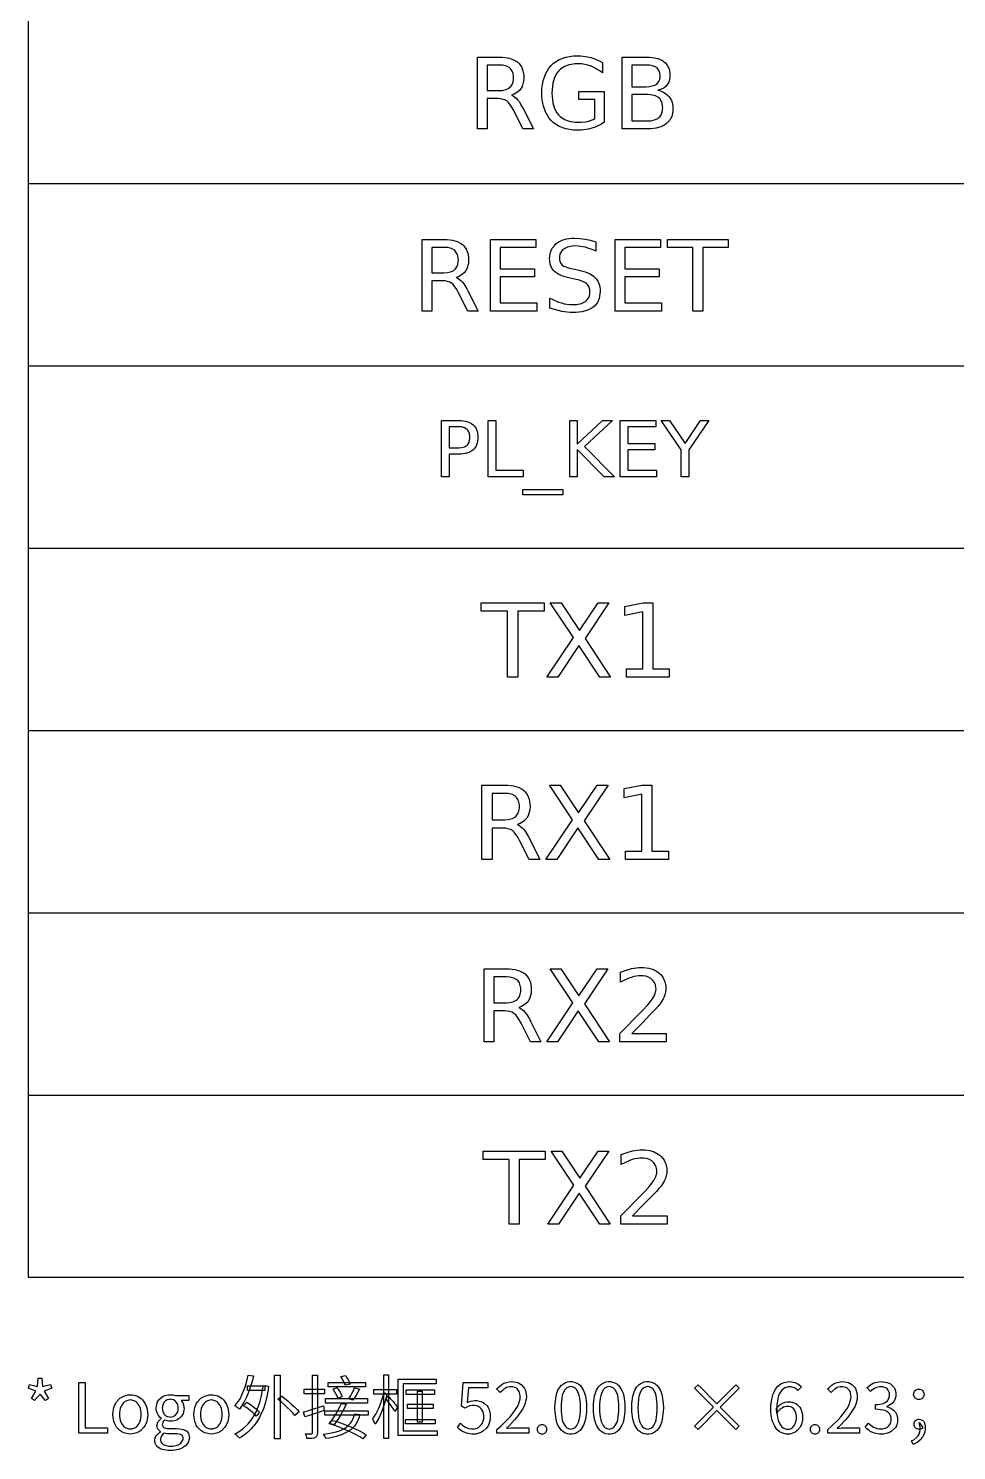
# Model space of a CAD drawing. Header units: millimetres. Extents: x 5 to 292, y 5 to 205.
# Drawn here: x 158 to 188.56, y 109.5 to 156.3 of the extents above; entities that cross this region are included whole.
import ezdxf

# ---------------------------------------------------------------- set-up
doc = ezdxf.new("R2010")
doc.units = ezdxf.units.MM
doc.layers.add('ANNOTATION', color=7, linetype='Continuous')
doc.layers.add('REFERENCE', color=8, linetype='Continuous')

msp = doc.modelspace()

# ---------------------------------------------------------------- linework, layer by layer
at = {"layer": 'ANNOTATION'}
for points in [[(176.643, 153.333), (176.643, 153.967), (176.121, 153.967), (176.121, 154.23), (176.959, 154.23), (176.959, 153.216), (176.864, 153.154), (176.66, 153.055), (176.551, 153.017), (176.438, 152.988), (176.2, 152.954), (176.075, 152.95), (175.941, 152.955), (175.694, 152.995), (175.477, 153.076), (175.291, 153.198), (175.209, 153.273), (175.136, 153.358), (175.019, 153.552), (174.941, 153.777), (174.901, 154.034), (174.897, 154.174), (174.901, 154.315), (174.941, 154.573), (175.019, 154.798), (175.136, 154.992), (175.209, 155.077), (175.291, 155.152), (175.477, 155.274), (175.694, 155.355), (175.941, 155.395), (176.075, 155.4), (176.189, 155.396), (176.409, 155.368), (176.514, 155.343), (176.616, 155.311), (176.808, 155.227), (176.898, 155.175), (176.898, 154.835), (176.808, 154.906), (176.619, 155.019), (176.521, 155.061), (176.42, 155.095), (176.211, 155.133), (176.102, 155.137), (175.997, 155.134), (175.807, 155.103), (175.644, 155.043), (175.509, 154.952), (175.451, 154.895), (175.4, 154.831), (175.318, 154.681), (175.264, 154.5), (175.237, 154.29), (175.234, 154.174), (175.237, 154.058), (175.264, 153.849), (175.318, 153.669), (175.4, 153.519), (175.451, 153.455), (175.509, 153.398), (175.644, 153.307), (175.807, 153.247), (175.997, 153.216), (176.102, 153.213), (176.184, 153.214), (176.335, 153.229), (176.404, 153.242), (176.469, 153.259), (176.588, 153.304), (176.643, 153.333)], [(173.902, 154.103), (173.953, 154.081), (174.053, 154.007), (174.102, 153.955), (174.151, 153.892), (174.248, 153.736), (174.297, 153.641), (174.622, 152.996), (174.278, 152.996), (173.977, 153.602), (173.918, 153.711), (173.805, 153.868), (173.749, 153.917), (173.689, 153.951), (173.54, 153.989), (173.45, 153.994), (173.102, 153.994), (173.102, 152.996), (172.782, 152.996), (172.782, 155.357), (173.503, 155.357), (173.601, 155.355), (173.778, 155.334), (173.929, 155.291), (174.055, 155.228), (174.108, 155.188), (174.154, 155.143), (174.229, 155.037), (174.279, 154.909), (174.304, 154.76), (174.307, 154.677), (174.301, 154.57), (174.249, 154.385), (174.203, 154.307), (174.176, 154.272), (174.112, 154.209), (173.995, 154.137), (173.902, 154.103)], [(173.102, 155.095), (173.102, 154.257), (173.503, 154.257), (173.612, 154.263), (173.748, 154.298), (173.821, 154.338), (173.852, 154.364), (173.88, 154.392), (173.924, 154.458), (173.953, 154.536), (173.968, 154.627), (173.97, 154.677), (173.968, 154.727), (173.953, 154.818), (173.924, 154.896), (173.88, 154.962), (173.852, 154.99), (173.821, 155.014), (173.748, 155.054), (173.612, 155.088), (173.503, 155.095), (173.102, 155.095)], [(177.543, 155.357), (178.359, 155.357), (178.448, 155.355), (178.609, 155.336), (178.75, 155.298), (178.87, 155.241), (178.922, 155.206), (178.968, 155.166), (179.042, 155.074), (179.092, 154.966), (179.117, 154.842), (179.12, 154.774), (179.113, 154.671), (179.08, 154.537), (179.042, 154.462), (179.018, 154.429), (178.992, 154.398), (178.929, 154.346), (178.813, 154.291), (178.721, 154.269), (178.778, 154.255), (178.883, 154.216), (178.975, 154.163), (179.053, 154.096), (179.087, 154.058), (179.118, 154.016), (179.167, 153.926), (179.199, 153.826), (179.216, 153.716), (179.218, 153.657), (179.214, 153.58), (179.188, 153.44), (179.134, 153.318), (179.053, 153.214), (179.003, 153.168), (178.946, 153.128), (178.816, 153.063), (178.663, 153.02), (178.487, 152.999), (178.39, 152.996), (177.543, 152.996), (177.543, 155.357)], [(177.862, 155.095), (177.862, 154.383), (178.335, 154.383), (178.445, 154.389), (178.619, 154.433), (178.683, 154.471), (178.71, 154.494), (178.753, 154.55), (178.782, 154.617), (178.796, 154.695), (178.798, 154.739), (178.791, 154.823), (178.753, 154.927), (178.71, 154.983), (178.683, 155.006), (178.653, 155.027), (178.581, 155.06), (178.445, 155.089), (178.335, 155.095), (177.862, 155.095)], [(177.862, 154.124), (177.862, 153.259), (178.375, 153.259), (178.495, 153.265), (178.644, 153.3), (178.723, 153.34), (178.756, 153.366), (178.785, 153.394), (178.832, 153.461), (178.863, 153.543), (178.879, 153.639), (178.881, 153.692), (178.879, 153.746), (178.863, 153.842), (178.832, 153.923), (178.785, 153.99), (178.756, 154.018), (178.723, 154.043), (178.644, 154.083), (178.495, 154.117), (178.375, 154.124), (177.862, 154.124)], [(172.085, 148.103), (172.136, 148.081), (172.236, 148.007), (172.285, 147.955), (172.334, 147.892), (172.431, 147.736), (172.48, 147.641), (172.805, 146.996), (172.461, 146.996), (172.16, 147.602), (172.101, 147.711), (171.988, 147.868), (171.932, 147.917), (171.872, 147.951), (171.723, 147.989), (171.633, 147.994), (171.285, 147.994), (171.285, 146.996), (170.965, 146.996), (170.965, 149.357), (171.686, 149.357), (171.784, 149.355), (171.961, 149.334), (172.112, 149.291), (172.238, 149.228), (172.291, 149.188), (172.337, 149.143), (172.412, 149.037), (172.462, 148.909), (172.487, 148.76), (172.49, 148.677), (172.484, 148.57), (172.432, 148.385), (172.386, 148.307), (172.359, 148.272), (172.295, 148.209), (172.178, 148.137), (172.085, 148.103)], [(173.216, 149.357), (174.709, 149.357), (174.709, 149.088), (173.535, 149.088), (173.535, 148.389), (174.66, 148.389), (174.66, 148.121), (173.535, 148.121), (173.535, 147.265), (174.737, 147.265), (174.737, 146.996), (173.216, 146.996), (173.216, 149.357)], [(176.678, 149.28), (176.678, 148.968), (176.588, 149.009), (176.417, 149.074), (176.335, 149.098), (176.255, 149.117), (176.099, 149.138), (176.023, 149.141), (175.9, 149.135), (175.744, 149.101), (175.658, 149.063), (175.621, 149.04), (175.587, 149.013), (175.534, 148.952), (175.499, 148.88), (175.481, 148.797), (175.479, 148.752), (175.485, 148.678), (175.532, 148.56), (175.573, 148.515), (175.631, 148.477), (175.809, 148.413), (175.93, 148.386), (176.123, 148.347), (176.209, 148.328), (176.364, 148.281), (176.496, 148.221), (176.604, 148.148), (176.65, 148.107), (176.69, 148.062), (176.754, 147.962), (176.796, 147.847), (176.817, 147.718), (176.82, 147.648), (176.816, 147.565), (176.788, 147.414), (176.73, 147.283), (176.644, 147.174), (176.59, 147.127), (176.529, 147.086), (176.387, 147.019), (176.219, 146.975), (176.023, 146.953), (175.916, 146.95), (175.83, 146.952), (175.652, 146.971), (175.559, 146.988), (175.367, 147.035), (175.168, 147.1), (175.168, 147.429), (175.264, 147.378), (175.455, 147.296), (175.549, 147.265), (175.642, 147.241), (175.825, 147.213), (175.916, 147.21), (176.044, 147.216), (176.209, 147.252), (176.299, 147.292), (176.338, 147.317), (176.373, 147.345), (176.428, 147.411), (176.466, 147.487), (176.484, 147.576), (176.486, 147.624), (176.48, 147.706), (176.445, 147.812), (176.405, 147.87), (176.38, 147.896), (176.318, 147.942), (176.143, 148.016), (176.029, 148.043), (175.835, 148.081), (175.748, 148.1), (175.594, 148.146), (175.465, 148.201), (175.36, 148.267), (175.317, 148.304), (175.28, 148.344), (175.22, 148.434), (175.18, 148.54), (175.16, 148.661), (175.158, 148.726), (175.161, 148.803), (175.189, 148.943), (175.244, 149.066), (175.327, 149.173), (175.379, 149.22), (175.436, 149.262), (175.568, 149.33), (175.719, 149.375), (175.892, 149.397), (175.986, 149.4), (176.154, 149.392), (176.325, 149.37), (176.499, 149.332), (176.678, 149.28)], [(177.318, 149.357), (178.811, 149.357), (178.811, 149.088), (177.638, 149.088), (177.638, 148.389), (178.762, 148.389), (178.762, 148.121), (177.638, 148.121), (177.638, 147.265), (178.84, 147.265), (178.84, 146.996), (177.318, 146.996), (177.318, 149.357)], [(179.037, 149.357), (181.035, 149.357), (181.035, 149.088), (180.197, 149.088), (180.197, 146.996), (179.876, 146.996), (179.876, 149.088), (179.037, 149.088), (179.037, 149.357)], [(171.285, 149.095), (171.285, 148.257), (171.686, 148.257), (171.795, 148.263), (171.931, 148.298), (172.004, 148.338), (172.035, 148.364), (172.063, 148.392), (172.107, 148.458), (172.136, 148.536), (172.151, 148.627), (172.153, 148.677), (172.151, 148.727), (172.136, 148.818), (172.107, 148.896), (172.063, 148.962), (172.035, 148.99), (172.004, 149.014), (171.931, 149.054), (171.795, 149.088), (171.686, 149.095), (171.285, 149.095)], [(171.604, 143.4), (172.169, 143.4), (172.245, 143.398), (172.382, 143.38), (172.499, 143.345), (172.598, 143.292), (172.64, 143.259), (172.677, 143.222), (172.737, 143.135), (172.777, 143.032), (172.797, 142.913), (172.799, 142.847), (172.797, 142.78), (172.777, 142.66), (172.737, 142.557), (172.677, 142.47), (172.64, 142.433), (172.598, 142.4), (172.499, 142.347), (172.382, 142.312), (172.245, 142.295), (172.169, 142.293), (171.854, 142.293), (171.854, 141.549), (171.604, 141.549), (171.604, 143.4)], [(173.135, 143.4), (173.386, 143.4), (173.386, 141.759), (174.287, 141.759), (174.287, 141.549), (173.135, 141.549), (173.135, 143.4)], [(175.82, 143.4), (176.07, 143.4), (176.07, 142.618), (176.901, 143.4), (177.223, 143.4), (176.304, 142.537), (177.289, 141.549), (176.959, 141.549), (176.07, 142.44), (176.07, 141.549), (175.82, 141.549), (175.82, 143.4)], [(177.485, 143.4), (178.655, 143.4), (178.655, 143.189), (177.735, 143.189), (177.735, 142.641), (178.617, 142.641), (178.617, 142.43), (177.735, 142.43), (177.735, 141.759), (178.677, 141.759), (178.677, 141.549), (177.485, 141.549), (177.485, 143.4)], [(178.835, 143.4), (179.104, 143.4), (179.617, 142.639), (180.127, 143.4), (180.396, 143.4), (179.741, 142.43), (179.741, 141.549), (179.49, 141.549), (179.49, 142.43), (178.835, 143.4)], [(171.854, 143.194), (171.854, 142.499), (172.169, 142.499), (172.252, 142.504), (172.357, 142.534), (172.414, 142.568), (172.44, 142.589), (172.462, 142.613), (172.498, 142.668), (172.522, 142.732), (172.534, 142.806), (172.535, 142.847), (172.534, 142.887), (172.522, 142.961), (172.498, 143.025), (172.462, 143.08), (172.44, 143.104), (172.414, 143.125), (172.357, 143.159), (172.252, 143.188), (172.169, 143.194), (171.854, 143.194)], [(175.595, 141.127), (175.595, 140.95), (174.276, 140.95), (174.276, 141.127), (175.595, 141.127)], [(172.904, 137.4), (174.976, 137.4), (174.976, 137.121), (174.107, 137.121), (174.107, 134.95), (173.774, 134.95), (173.774, 137.121), (172.904, 137.121), (172.904, 137.4)], [(175.178, 137.4), (175.534, 137.4), (176.143, 136.489), (176.755, 137.4), (177.111, 137.4), (176.323, 136.223), (177.163, 134.95), (176.807, 134.95), (176.118, 135.992), (175.424, 134.95), (175.067, 134.95), (175.941, 136.258), (175.178, 137.4)], [(177.685, 135.229), (178.227, 135.229), (178.227, 137.098), (177.638, 136.98), (177.638, 137.282), (178.224, 137.4), (178.555, 137.4), (178.555, 135.229), (179.096, 135.229), (179.096, 134.95), (177.685, 134.95), (177.685, 135.229)], [(174.094, 130.099), (174.147, 130.076), (174.251, 129.998), (174.302, 129.944), (174.352, 129.88), (174.454, 129.717), (174.505, 129.619), (174.841, 128.95), (174.485, 128.95), (174.172, 129.579), (174.111, 129.691), (173.993, 129.855), (173.936, 129.905), (173.874, 129.94), (173.718, 129.98), (173.625, 129.985), (173.264, 129.985), (173.264, 128.95), (172.932, 128.95), (172.932, 131.4), (173.681, 131.4), (173.782, 131.397), (173.966, 131.375), (174.122, 131.331), (174.253, 131.265), (174.308, 131.224), (174.356, 131.177), (174.434, 131.067), (174.485, 130.935), (174.511, 130.78), (174.514, 130.694), (174.508, 130.583), (174.454, 130.391), (174.407, 130.31), (174.378, 130.273), (174.312, 130.209), (174.191, 130.134), (174.094, 130.099)], [(173.264, 131.127), (173.264, 130.258), (173.681, 130.258), (173.793, 130.265), (173.934, 130.301), (174.01, 130.343), (174.042, 130.369), (174.071, 130.398), (174.117, 130.466), (174.148, 130.548), (174.163, 130.642), (174.165, 130.694), (174.163, 130.746), (174.148, 130.841), (174.117, 130.922), (174.071, 130.989), (174.042, 131.018), (174.01, 131.044), (173.934, 131.085), (173.793, 131.121), (173.681, 131.127), (173.264, 131.127)], [(175.149, 131.4), (175.505, 131.4), (176.114, 130.489), (176.726, 131.4), (177.082, 131.4), (176.294, 130.223), (177.135, 128.95), (176.779, 128.95), (176.09, 129.992), (175.396, 128.95), (175.038, 128.95), (175.912, 130.258), (175.149, 131.4)], [(177.657, 129.229), (178.198, 129.229), (178.198, 131.098), (177.609, 130.98), (177.609, 131.282), (178.195, 131.4), (178.526, 131.4), (178.526, 129.229), (179.068, 129.229), (179.068, 128.95), (177.657, 128.95), (177.657, 129.229)], [(174.141, 124.079), (174.193, 124.056), (174.295, 123.98), (174.345, 123.927), (174.394, 123.863), (174.494, 123.704), (174.544, 123.608), (174.874, 122.95), (174.524, 122.95), (174.217, 123.567), (174.158, 123.678), (174.042, 123.839), (173.985, 123.888), (173.924, 123.923), (173.772, 123.962), (173.68, 123.967), (173.325, 123.967), (173.325, 122.95), (173, 122.95), (173, 125.357), (173.735, 125.357), (173.834, 125.354), (174.015, 125.332), (174.169, 125.289), (174.296, 125.224), (174.35, 125.184), (174.398, 125.138), (174.474, 125.03), (174.525, 124.9), (174.55, 124.748), (174.554, 124.663), (174.547, 124.555), (174.494, 124.366), (174.448, 124.286), (174.42, 124.25), (174.355, 124.187), (174.236, 124.113), (174.141, 124.079)], [(173.325, 125.089), (173.325, 124.235), (173.735, 124.235), (173.845, 124.242), (173.984, 124.277), (174.058, 124.318), (174.09, 124.344), (174.118, 124.372), (174.163, 124.44), (174.193, 124.52), (174.208, 124.612), (174.21, 124.663), (174.208, 124.715), (174.193, 124.807), (174.163, 124.887), (174.118, 124.953), (174.09, 124.982), (174.058, 125.007), (173.984, 125.047), (173.845, 125.082), (173.735, 125.089), (173.325, 125.089)], [(175.177, 125.357), (175.527, 125.357), (176.125, 124.462), (176.726, 125.357), (177.076, 125.357), (176.302, 124.201), (177.127, 122.95), (176.778, 122.95), (176.101, 123.973), (175.419, 122.95), (175.068, 122.95), (175.927, 124.235), (175.177, 125.357)], [(177.864, 123.224), (179, 123.224), (179, 122.95), (177.473, 122.95), (177.473, 123.224), (177.691, 123.449), (177.978, 123.739), (178.238, 124.005), (178.38, 124.156), (178.452, 124.24), (178.561, 124.389), (178.598, 124.453), (178.625, 124.514), (178.657, 124.633), (178.661, 124.692), (178.658, 124.739), (178.642, 124.826), (178.608, 124.904), (178.557, 124.974), (178.526, 125.005), (178.491, 125.033), (178.413, 125.079), (178.326, 125.109), (178.228, 125.124), (178.175, 125.126), (178.097, 125.123), (177.936, 125.096), (177.852, 125.073), (177.765, 125.043), (177.584, 124.962), (177.489, 124.912), (177.489, 125.241), (177.679, 125.31), (177.856, 125.36), (177.94, 125.377), (178.096, 125.397), (178.169, 125.4), (178.26, 125.397), (178.428, 125.374), (178.577, 125.327), (178.707, 125.257), (178.765, 125.213), (178.817, 125.164), (178.901, 125.055), (178.956, 124.93), (178.984, 124.79), (178.988, 124.713), (178.984, 124.64), (178.956, 124.499), (178.932, 124.432), (178.898, 124.363), (178.797, 124.206), (178.73, 124.119), (178.645, 124.028), (178.473, 123.849), (178.213, 123.581), (177.864, 123.224)], [(172.971, 119.357), (175.007, 119.357), (175.007, 119.082), (174.153, 119.082), (174.153, 116.95), (173.826, 116.95), (173.826, 119.082), (172.971, 119.082), (172.971, 119.357)], [(175.205, 119.357), (175.555, 119.357), (176.153, 118.462), (176.754, 119.357), (177.104, 119.357), (176.33, 118.201), (177.156, 116.95), (176.806, 116.95), (176.129, 117.973), (175.447, 116.95), (175.096, 116.95), (175.955, 118.235), (175.205, 119.357)], [(177.892, 117.224), (179.029, 117.224), (179.029, 116.95), (177.501, 116.95), (177.501, 117.224), (177.72, 117.449), (178.006, 117.739), (178.267, 118.005), (178.408, 118.156), (178.48, 118.24), (178.589, 118.389), (178.626, 118.453), (178.654, 118.514), (178.685, 118.633), (178.689, 118.692), (178.687, 118.739), (178.67, 118.826), (178.636, 118.904), (178.586, 118.974), (178.554, 119.005), (178.519, 119.033), (178.442, 119.079), (178.354, 119.109), (178.256, 119.124), (178.203, 119.126), (178.126, 119.123), (177.964, 119.096), (177.88, 119.073), (177.794, 119.043), (177.612, 118.962), (177.517, 118.912), (177.517, 119.241), (177.707, 119.31), (177.884, 119.36), (177.968, 119.377), (178.124, 119.397), (178.197, 119.4), (178.288, 119.397), (178.456, 119.374), (178.605, 119.327), (178.736, 119.257), (178.793, 119.213), (178.846, 119.164), (178.929, 119.055), (178.984, 118.93), (179.012, 118.79), (179.016, 118.713), (179.012, 118.64), (178.984, 118.499), (178.96, 118.432), (178.927, 118.363), (178.826, 118.206), (178.758, 118.119), (178.674, 118.028), (178.502, 117.849), (178.241, 117.581), (177.892, 117.224)], [(158.203, 111.143), (158.103, 111.214), (158.246, 111.453), (158, 111.558), (158.039, 111.674), (158.298, 111.608), (158.321, 111.884), (158.444, 111.884), (158.467, 111.61), (158.727, 111.674), (158.766, 111.558), (158.517, 111.453), (158.663, 111.214), (158.563, 111.143), (158.385, 111.359), (158.203, 111.143)], [(165.238, 111.986), (165.408, 111.954), (165.383, 111.847), (165.325, 111.638), (165.292, 111.537), (165.257, 111.439), (165.18, 111.253), (165.138, 111.166), (165.093, 111.083), (164.997, 110.931), (164.946, 110.863), (164.927, 110.88), (164.904, 110.899), (164.877, 110.92), (164.849, 110.94), (164.823, 110.958), (164.8, 110.972), (164.851, 111.034), (164.946, 111.173), (164.989, 111.25), (165.03, 111.332), (165.104, 111.505), (165.136, 111.598), (165.166, 111.692), (165.217, 111.887), (165.238, 111.986)], [(166.104, 111.984), (166.282, 111.984), (166.282, 109.89), (166.104, 109.89), (166.104, 111.984)], [(167.355, 111.982), (167.514, 111.982), (167.514, 110.093), (167.51, 110.032), (167.497, 109.985), (167.487, 109.967), (167.457, 109.938), (167.437, 109.926), (167.392, 109.909), (167.333, 109.899), (167.259, 109.894), (167.168, 109.894), (167.163, 109.93), (167.151, 109.973), (167.136, 110.016), (167.12, 110.054), (167.185, 110.052), (167.243, 110.052), (167.316, 110.052), (167.333, 110.054), (167.352, 110.073), (167.355, 110.09), (167.355, 111.982)], [(168.285, 111.941), (168.442, 111.966), (168.487, 111.898), (168.529, 111.823), (168.567, 111.75), (168.595, 111.686), (168.428, 111.651), (168.402, 111.716), (168.366, 111.792), (168.325, 111.871), (168.285, 111.941)], [(169.702, 111.989), (169.859, 111.989), (169.859, 109.894), (169.702, 109.894), (169.702, 111.989)], [(159.657, 110.07), (159.657, 111.74), (159.866, 111.74), (159.866, 110.25), (160.598, 110.25), (160.598, 110.07), (159.657, 110.07)], [(165.723, 111.635), (165.755, 111.635), (165.789, 111.642), (165.908, 111.606), (165.892, 111.495), (165.853, 111.284), (165.804, 111.088), (165.746, 110.908), (165.713, 110.823), (165.678, 110.742), (165.603, 110.589), (165.52, 110.45), (165.429, 110.324), (165.381, 110.266), (165.331, 110.211), (165.227, 110.109), (165.117, 110.019), (165.002, 109.941), (164.941, 109.906), (164.925, 109.928), (164.901, 109.955), (164.875, 109.982), (164.848, 110.008), (164.822, 110.031), (164.798, 110.047), (164.858, 110.079), (164.973, 110.151), (165.081, 110.233), (165.183, 110.326), (165.231, 110.376), (165.277, 110.429), (165.364, 110.544), (165.443, 110.671), (165.514, 110.81), (165.546, 110.883), (165.577, 110.96), (165.631, 111.124), (165.675, 111.302), (165.71, 111.494), (165.723, 111.594), (165.723, 111.635)], [(165.217, 111.635), (165.778, 111.635), (165.778, 111.473), (165.217, 111.473), (165.217, 111.635)], [(167.083, 111.524), (167.742, 111.524), (167.742, 111.364), (167.083, 111.364), (167.083, 111.524)], [(167.863, 111.745), (169.1, 111.745), (169.1, 111.594), (167.863, 111.594), (167.863, 111.745)], [(168.029, 111.517), (168.159, 111.572), (168.21, 111.5), (168.259, 111.422), (168.301, 111.347), (168.33, 111.282), (168.193, 111.218), (168.165, 111.285), (168.125, 111.364), (168.078, 111.444), (168.029, 111.517)], [(168.743, 111.569), (168.904, 111.521), (168.849, 111.426), (168.792, 111.327), (168.735, 111.235), (168.681, 111.159), (168.542, 111.202), (168.579, 111.256), (168.615, 111.317), (168.651, 111.383), (168.686, 111.45), (168.717, 111.513), (168.743, 111.569)], [(169.702, 111.407), (169.802, 111.369), (169.773, 111.234), (169.736, 111.095), (169.692, 110.955), (169.643, 110.818), (169.589, 110.687), (169.533, 110.565), (169.475, 110.457), (169.415, 110.366), (169.406, 110.392), (169.393, 110.42), (169.378, 110.45), (169.362, 110.48), (169.347, 110.507), (169.331, 110.53), (169.387, 110.608), (169.442, 110.702), (169.496, 110.808), (169.547, 110.922), (169.595, 111.042), (169.637, 111.165), (169.673, 111.287), (169.702, 111.407)], [(169.367, 111.512), (170.112, 111.512), (170.112, 111.351), (169.367, 111.351), (169.367, 111.512)], [(171.425, 111.849), (171.425, 111.692), (170.335, 111.692), (170.335, 110.154), (171.461, 110.154), (171.461, 109.999), (170.171, 109.999), (170.171, 111.849), (171.425, 111.849)], [(170.436, 111.494), (171.372, 111.494), (171.372, 111.346), (170.436, 111.346), (170.436, 111.494)], [(170.805, 111.451), (170.965, 111.451), (170.965, 110.432), (170.805, 110.432), (170.805, 111.451)], [(172.656, 110.04), (172.592, 110.042), (172.478, 110.058), (172.426, 110.072), (172.378, 110.089), (172.292, 110.13), (172.253, 110.154), (172.183, 110.206), (172.12, 110.261), (172.225, 110.398), (172.275, 110.351), (172.331, 110.308), (172.393, 110.269), (172.464, 110.239), (172.503, 110.228), (172.588, 110.215), (172.635, 110.213), (172.683, 110.216), (172.772, 110.24), (172.814, 110.261), (172.852, 110.288), (172.917, 110.356), (172.943, 110.398), (172.964, 110.444), (172.988, 110.549), (172.991, 110.607), (172.989, 110.651), (172.977, 110.73), (172.954, 110.8), (172.918, 110.86), (172.896, 110.887), (172.871, 110.91), (172.816, 110.948), (172.753, 110.974), (172.682, 110.986), (172.644, 110.988), (172.604, 110.986), (172.532, 110.974), (172.5, 110.963), (172.436, 110.932), (172.366, 110.89), (172.254, 110.961), (172.309, 111.74), (173.12, 111.74), (173.12, 111.562), (172.491, 111.562), (172.448, 111.079), (172.504, 111.107), (172.563, 111.128), (172.627, 111.141), (172.699, 111.145), (172.767, 111.142), (172.893, 111.114), (172.952, 111.09), (173.006, 111.058), (173.097, 110.97), (173.134, 110.915), (173.164, 110.852), (173.198, 110.7), (173.202, 110.612), (173.198, 110.524), (173.172, 110.405), (173.142, 110.335), (173.124, 110.302), (173.082, 110.242), (172.979, 110.145), (172.92, 110.107), (172.856, 110.078), (172.724, 110.044), (172.656, 110.04)], [(173.424, 110.07), (173.424, 110.193), (173.549, 110.305), (173.765, 110.515), (173.855, 110.612), (173.935, 110.705), (174.06, 110.881), (174.107, 110.964), (174.143, 111.044), (174.184, 111.198), (174.189, 111.271), (174.187, 111.317), (174.171, 111.403), (174.156, 111.442), (174.137, 111.477), (174.087, 111.536), (174.055, 111.559), (174.018, 111.577), (173.932, 111.599), (173.881, 111.601), (173.831, 111.598), (173.736, 111.57), (173.691, 111.546), (173.648, 111.517), (173.57, 111.448), (173.535, 111.407), (173.414, 111.526), (173.466, 111.579), (173.574, 111.668), (173.631, 111.703), (173.692, 111.732), (173.829, 111.765), (173.906, 111.77), (173.979, 111.766), (174.109, 111.736), (174.165, 111.709), (174.216, 111.676), (174.301, 111.59), (174.334, 111.538), (174.36, 111.481), (174.39, 111.351), (174.394, 111.28), (174.389, 111.196), (174.347, 111.028), (174.311, 110.942), (174.265, 110.857), (174.15, 110.683), (174.081, 110.595), (174.004, 110.506), (173.833, 110.326), (173.738, 110.234), (173.805, 110.239), (173.876, 110.244), (173.946, 110.248), (174.011, 110.25), (174.474, 110.25), (174.474, 110.07), (173.424, 110.07)], [(175.855, 110.04), (175.816, 110.042), (175.743, 110.054), (175.674, 110.077), (175.61, 110.113), (175.58, 110.136), (175.552, 110.161), (175.5, 110.221), (175.434, 110.334), (175.399, 110.425), (175.371, 110.528), (175.339, 110.771), (175.335, 110.911), (175.339, 111.05), (175.371, 111.291), (175.399, 111.393), (175.434, 111.482), (175.5, 111.593), (175.552, 111.651), (175.58, 111.676), (175.61, 111.698), (175.674, 111.733), (175.743, 111.757), (175.816, 111.768), (175.855, 111.77), (175.894, 111.768), (175.968, 111.756), (176.037, 111.733), (176.101, 111.697), (176.131, 111.675), (176.159, 111.65), (176.21, 111.591), (176.276, 111.48), (176.311, 111.391), (176.339, 111.291), (176.37, 111.05), (176.374, 110.911), (176.37, 110.771), (176.339, 110.528), (176.311, 110.425), (176.276, 110.334), (176.21, 110.221), (176.159, 110.161), (176.131, 110.136), (176.101, 110.113), (176.037, 110.077), (175.968, 110.054), (175.894, 110.042), (175.855, 110.04)], [(175.855, 110.209), (175.901, 110.213), (175.985, 110.25), (176.022, 110.282), (176.056, 110.323), (176.112, 110.438), (176.134, 110.511), (176.152, 110.594), (176.171, 110.794), (176.174, 110.911), (176.171, 111.027), (176.152, 111.226), (176.134, 111.308), (176.112, 111.38), (176.056, 111.493), (176.022, 111.534), (175.985, 111.565), (175.901, 111.601), (175.855, 111.606), (175.81, 111.601), (175.726, 111.565), (175.689, 111.534), (175.654, 111.493), (175.598, 111.38), (175.576, 111.308), (175.558, 111.226), (175.538, 111.027), (175.536, 110.911), (175.538, 110.794), (175.558, 110.594), (175.576, 110.511), (175.598, 110.438), (175.654, 110.323), (175.689, 110.282), (175.726, 110.25), (175.81, 110.213), (175.855, 110.209)], [(177.12, 110.04), (177.081, 110.042), (177.007, 110.054), (176.939, 110.077), (176.875, 110.113), (176.845, 110.136), (176.817, 110.161), (176.765, 110.221), (176.699, 110.334), (176.664, 110.425), (176.636, 110.528), (176.604, 110.771), (176.6, 110.911), (176.604, 111.05), (176.636, 111.291), (176.664, 111.393), (176.699, 111.482), (176.765, 111.593), (176.817, 111.651), (176.845, 111.676), (176.875, 111.698), (176.939, 111.733), (177.007, 111.757), (177.081, 111.768), (177.12, 111.77), (177.159, 111.768), (177.233, 111.756), (177.302, 111.733), (177.366, 111.697), (177.395, 111.675), (177.424, 111.65), (177.475, 111.591), (177.54, 111.48), (177.575, 111.391), (177.603, 111.291), (177.635, 111.05), (177.639, 110.911), (177.635, 110.771), (177.603, 110.528), (177.575, 110.425), (177.54, 110.334), (177.475, 110.221), (177.424, 110.161), (177.395, 110.136), (177.366, 110.113), (177.302, 110.077), (177.233, 110.054), (177.159, 110.042), (177.12, 110.04)], [(177.12, 110.209), (177.166, 110.213), (177.25, 110.25), (177.287, 110.282), (177.321, 110.323), (177.377, 110.438), (177.399, 110.511), (177.416, 110.594), (177.436, 110.794), (177.439, 110.911), (177.436, 111.027), (177.416, 111.226), (177.399, 111.308), (177.377, 111.38), (177.321, 111.493), (177.287, 111.534), (177.25, 111.565), (177.166, 111.601), (177.12, 111.606), (177.074, 111.601), (176.991, 111.565), (176.953, 111.534), (176.919, 111.493), (176.863, 111.38), (176.841, 111.308), (176.823, 111.226), (176.803, 111.027), (176.801, 110.911), (176.803, 110.794), (176.823, 110.594), (176.841, 110.511), (176.863, 110.438), (176.919, 110.323), (176.953, 110.282), (176.991, 110.25), (177.074, 110.213), (177.12, 110.209)], [(178.384, 110.04), (178.346, 110.042), (178.272, 110.054), (178.204, 110.077), (178.14, 110.113), (178.11, 110.136), (178.081, 110.161), (178.029, 110.221), (177.964, 110.334), (177.929, 110.425), (177.901, 110.528), (177.869, 110.771), (177.865, 110.911), (177.869, 111.05), (177.901, 111.291), (177.929, 111.393), (177.964, 111.482), (178.029, 111.593), (178.081, 111.651), (178.11, 111.676), (178.14, 111.698), (178.204, 111.733), (178.272, 111.757), (178.346, 111.768), (178.384, 111.77), (178.424, 111.768), (178.498, 111.756), (178.567, 111.733), (178.63, 111.697), (178.66, 111.675), (178.688, 111.65), (178.74, 111.591), (178.805, 111.48), (178.84, 111.391), (178.868, 111.291), (178.9, 111.05), (178.904, 110.911), (178.9, 110.771), (178.868, 110.528), (178.84, 110.425), (178.805, 110.334), (178.74, 110.221), (178.688, 110.161), (178.66, 110.136), (178.63, 110.113), (178.567, 110.077), (178.498, 110.054), (178.424, 110.042), (178.384, 110.04)], [(178.384, 110.209), (178.431, 110.213), (178.515, 110.25), (178.552, 110.282), (178.586, 110.323), (178.642, 110.438), (178.664, 110.511), (178.681, 110.594), (178.701, 110.794), (178.704, 110.911), (178.701, 111.027), (178.681, 111.226), (178.664, 111.308), (178.642, 111.38), (178.586, 111.493), (178.552, 111.534), (178.515, 111.565), (178.431, 111.601), (178.384, 111.606), (178.339, 111.601), (178.256, 111.565), (178.218, 111.534), (178.184, 111.493), (178.127, 111.38), (178.105, 111.308), (178.088, 111.226), (178.068, 111.027), (178.065, 110.911), (178.068, 110.794), (178.088, 110.594), (178.105, 110.511), (178.127, 110.438), (178.184, 110.323), (178.218, 110.282), (178.256, 110.25), (178.339, 110.213), (178.384, 110.209)], [(181.29, 110.193), (180.666, 110.815), (180.044, 110.193), (179.932, 110.302), (180.556, 110.926), (179.932, 111.549), (180.044, 111.66), (180.666, 111.036), (181.29, 111.66), (181.4, 111.551), (180.778, 110.926), (181.4, 110.302), (181.29, 110.193)], [(183.001, 110.04), (182.943, 110.043), (182.833, 110.069), (182.781, 110.091), (182.731, 110.12), (182.642, 110.198), (182.603, 110.246), (182.567, 110.301), (182.508, 110.431), (182.485, 110.505), (182.467, 110.586), (182.446, 110.767), (182.443, 110.867), (182.446, 110.985), (182.471, 111.193), (182.493, 111.284), (182.521, 111.367), (182.589, 111.507), (182.63, 111.565), (182.675, 111.614), (182.774, 111.692), (182.828, 111.72), (182.885, 111.742), (183.001, 111.767), (183.061, 111.77), (183.124, 111.767), (183.236, 111.743), (183.286, 111.722), (183.333, 111.696), (183.416, 111.635), (183.453, 111.599), (183.334, 111.471), (183.309, 111.499), (183.25, 111.546), (183.216, 111.565), (183.18, 111.579), (183.107, 111.597), (183.07, 111.599), (183.012, 111.594), (182.904, 111.56), (182.853, 111.529), (182.807, 111.489), (182.729, 111.374), (182.697, 111.3), (182.672, 111.213), (182.643, 110.997), (182.639, 110.867), (182.642, 110.764), (182.663, 110.583), (182.681, 110.505), (182.705, 110.435), (182.766, 110.323), (182.805, 110.281), (182.847, 110.247), (182.946, 110.209), (183.001, 110.204), (183.041, 110.207), (183.114, 110.231), (183.146, 110.252), (183.176, 110.278), (183.226, 110.345), (183.246, 110.385), (183.263, 110.43), (183.282, 110.528), (183.284, 110.582), (183.282, 110.638), (183.266, 110.736), (183.251, 110.779), (183.232, 110.819), (183.183, 110.883), (183.152, 110.907), (183.116, 110.927), (183.032, 110.949), (182.983, 110.952), (182.943, 110.949), (182.856, 110.923), (182.81, 110.9), (182.764, 110.87), (182.675, 110.782), (182.633, 110.724), (182.625, 110.888), (182.681, 110.951), (182.742, 111.005), (182.774, 111.028), (182.842, 111.066), (182.877, 111.08), (182.913, 111.092), (182.983, 111.105), (183.017, 111.107), (183.086, 111.103), (183.208, 111.074), (183.262, 111.049), (183.311, 111.016), (183.392, 110.929), (183.424, 110.874), (183.45, 110.812), (183.479, 110.667), (183.482, 110.582), (183.478, 110.504), (183.445, 110.362), (183.416, 110.299), (183.381, 110.241), (183.294, 110.146), (183.242, 110.109), (183.186, 110.079), (183.066, 110.044), (183.001, 110.04)], [(184.314, 110.07), (184.314, 110.193), (184.44, 110.305), (184.655, 110.515), (184.746, 110.612), (184.825, 110.705), (184.951, 110.881), (184.998, 110.964), (185.034, 111.044), (185.075, 111.198), (185.08, 111.271), (185.078, 111.317), (185.061, 111.403), (185.047, 111.442), (185.028, 111.477), (184.977, 111.536), (184.945, 111.559), (184.909, 111.577), (184.822, 111.599), (184.772, 111.601), (184.722, 111.598), (184.627, 111.57), (184.582, 111.546), (184.539, 111.517), (184.461, 111.448), (184.426, 111.407), (184.305, 111.526), (184.356, 111.579), (184.465, 111.668), (184.522, 111.703), (184.582, 111.732), (184.72, 111.765), (184.797, 111.77), (184.87, 111.766), (184.999, 111.736), (185.056, 111.709), (185.107, 111.676), (185.191, 111.59), (185.224, 111.538), (185.251, 111.481), (185.281, 111.351), (185.285, 111.28), (185.28, 111.196), (185.238, 111.028), (185.202, 110.942), (185.156, 110.857), (185.041, 110.683), (184.972, 110.595), (184.895, 110.506), (184.724, 110.326), (184.629, 110.234), (184.696, 110.239), (184.767, 110.244), (184.836, 110.248), (184.902, 110.25), (185.365, 110.25), (185.365, 110.07), (184.314, 110.07)], [(186.078, 110.04), (186.015, 110.042), (185.9, 110.058), (185.849, 110.072), (185.801, 110.089), (185.714, 110.131), (185.675, 110.156), (185.605, 110.211), (185.545, 110.27), (185.652, 110.405), (185.69, 110.368), (185.776, 110.302), (185.824, 110.271), (185.876, 110.246), (185.996, 110.217), (186.064, 110.213), (186.113, 110.216), (186.201, 110.234), (186.241, 110.251), (186.277, 110.271), (186.337, 110.325), (186.36, 110.358), (186.379, 110.394), (186.401, 110.477), (186.404, 110.523), (186.401, 110.572), (186.376, 110.659), (186.355, 110.699), (186.326, 110.734), (186.245, 110.793), (186.192, 110.816), (186.13, 110.834), (185.976, 110.855), (185.884, 110.858), (185.884, 111.018), (185.966, 111.02), (186.103, 111.041), (186.158, 111.06), (186.204, 111.083), (186.277, 111.14), (186.302, 111.175), (186.322, 111.212), (186.344, 111.293), (186.347, 111.337), (186.342, 111.394), (186.305, 111.49), (186.272, 111.529), (186.231, 111.561), (186.127, 111.597), (186.064, 111.601), (186.015, 111.598), (185.921, 111.576), (185.876, 111.556), (185.833, 111.531), (185.754, 111.473), (185.718, 111.439), (185.606, 111.572), (185.655, 111.613), (185.759, 111.684), (185.815, 111.714), (185.873, 111.738), (186.001, 111.766), (186.071, 111.77), (186.14, 111.767), (186.266, 111.742), (186.323, 111.72), (186.375, 111.693), (186.462, 111.622), (186.496, 111.578), (186.524, 111.529), (186.555, 111.416), (186.559, 111.353), (186.554, 111.28), (186.527, 111.182), (186.496, 111.125), (186.477, 111.099), (186.433, 111.053), (186.326, 110.979), (186.263, 110.952), (186.263, 110.94), (186.311, 110.927), (186.399, 110.887), (186.44, 110.861), (186.478, 110.83), (186.542, 110.758), (186.568, 110.717), (186.589, 110.672), (186.613, 110.571), (186.616, 110.516), (186.611, 110.445), (186.575, 110.317), (186.543, 110.261), (186.504, 110.211), (186.407, 110.129), (186.349, 110.097), (186.287, 110.072), (186.151, 110.044), (186.078, 110.04)], [(187.313, 111.177), (187.28, 111.18), (187.22, 111.203), (187.192, 111.223), (187.17, 111.247), (187.143, 111.309), (187.14, 111.346), (187.143, 111.384), (187.17, 111.447), (187.192, 111.472), (187.22, 111.493), (187.28, 111.516), (187.313, 111.519), (187.346, 111.516), (187.407, 111.493), (187.434, 111.472), (187.457, 111.447), (187.483, 111.384), (187.486, 111.346), (187.483, 111.309), (187.457, 111.247), (187.434, 111.223), (187.407, 111.203), (187.346, 111.18), (187.313, 111.177)], [(161.354, 110.04), (161.28, 110.045), (161.139, 110.083), (161.072, 110.116), (161.009, 110.159), (160.904, 110.269), (160.861, 110.337), (160.843, 110.375), (160.813, 110.454), (160.787, 110.588), (160.783, 110.687), (160.787, 110.787), (160.813, 110.922), (160.843, 111.002), (160.861, 111.039), (160.904, 111.108), (161.009, 111.219), (161.072, 111.262), (161.139, 111.295), (161.28, 111.334), (161.354, 111.339), (161.411, 111.336), (161.52, 111.315), (161.572, 111.296), (161.622, 111.272), (161.714, 111.208), (161.756, 111.168), (161.793, 111.124), (161.856, 111.021), (161.881, 110.963), (161.901, 110.901), (161.924, 110.763), (161.927, 110.687), (161.922, 110.588), (161.895, 110.454), (161.866, 110.375), (161.847, 110.337), (161.804, 110.269), (161.699, 110.159), (161.637, 110.116), (161.571, 110.083), (161.429, 110.045), (161.354, 110.04)], [(161.354, 110.213), (161.406, 110.217), (161.5, 110.246), (161.542, 110.272), (161.581, 110.305), (161.644, 110.388), (161.669, 110.439), (161.689, 110.495), (161.712, 110.619), (161.714, 110.687), (161.712, 110.757), (161.689, 110.882), (161.669, 110.938), (161.644, 110.988), (161.581, 111.072), (161.542, 111.104), (161.5, 111.13), (161.406, 111.16), (161.354, 111.164), (161.302, 111.16), (161.208, 111.13), (161.166, 111.104), (161.128, 111.072), (161.066, 110.988), (161.041, 110.938), (161.022, 110.882), (160.999, 110.757), (160.997, 110.687), (160.999, 110.619), (161.022, 110.495), (161.041, 110.439), (161.066, 110.388), (161.128, 110.305), (161.166, 110.272), (161.208, 110.246), (161.302, 110.217), (161.354, 110.213)], [(162.672, 109.5), (162.599, 109.502), (162.465, 109.522), (162.405, 109.539), (162.35, 109.56), (162.26, 109.617), (162.225, 109.652), (162.197, 109.691), (162.165, 109.78), (162.161, 109.83), (162.164, 109.87), (162.188, 109.947), (162.209, 109.984), (162.235, 110.02), (162.303, 110.083), (162.343, 110.111), (162.343, 110.122), (162.321, 110.138), (162.281, 110.178), (162.264, 110.202), (162.25, 110.228), (162.234, 110.29), (162.232, 110.325), (162.235, 110.363), (162.257, 110.431), (162.276, 110.461), (162.321, 110.515), (162.369, 110.555), (162.369, 110.564), (162.339, 110.591), (162.283, 110.658), (162.257, 110.699), (162.235, 110.744), (162.21, 110.843), (162.207, 110.897), (162.211, 110.963), (162.243, 111.081), (162.27, 111.133), (162.305, 111.179), (162.39, 111.256), (162.44, 111.285), (162.494, 111.309), (162.609, 111.336), (162.67, 111.339), (162.722, 111.337), (162.769, 111.33), (162.81, 111.32), (162.845, 111.307), (163.276, 111.307), (163.276, 111.148), (163.023, 111.148), (163.044, 111.125), (163.081, 111.07), (163.095, 111.038), (163.107, 111.004), (163.121, 110.931), (163.123, 110.892), (163.119, 110.828), (163.089, 110.714), (163.062, 110.663), (163.03, 110.618), (162.948, 110.543), (162.9, 110.514), (162.847, 110.491), (162.732, 110.465), (162.67, 110.462), (162.625, 110.465), (162.577, 110.473), (162.53, 110.487), (162.487, 110.505), (162.456, 110.476), (162.43, 110.444), (162.42, 110.425), (162.409, 110.382), (162.407, 110.357), (162.41, 110.329), (162.433, 110.281), (162.453, 110.261), (162.481, 110.244), (162.566, 110.225), (162.624, 110.222), (162.868, 110.222), (162.968, 110.218), (163.094, 110.195), (163.161, 110.168), (163.19, 110.152), (163.216, 110.133), (163.256, 110.087), (163.283, 110.031), (163.297, 109.965), (163.298, 109.928), (163.294, 109.872), (163.255, 109.766), (163.221, 109.716), (163.178, 109.67), (163.069, 109.591), (163.003, 109.559), (162.93, 109.533), (162.764, 109.504), (162.672, 109.5)], [(162.67, 110.603), (162.705, 110.605), (162.772, 110.624), (162.803, 110.639), (162.831, 110.659), (162.879, 110.711), (162.899, 110.742), (162.914, 110.777), (162.932, 110.854), (162.934, 110.897), (162.932, 110.941), (162.914, 111.019), (162.899, 111.053), (162.879, 111.083), (162.832, 111.133), (162.804, 111.152), (162.773, 111.167), (162.706, 111.184), (162.67, 111.186), (162.635, 111.184), (162.569, 111.167), (162.538, 111.152), (162.51, 111.133), (162.462, 111.084), (162.443, 111.054), (162.427, 111.021), (162.41, 110.942), (162.407, 110.897), (162.41, 110.854), (162.428, 110.777), (162.444, 110.742), (162.463, 110.711), (162.511, 110.659), (162.539, 110.639), (162.57, 110.624), (162.635, 110.605), (162.67, 110.603)], [(164.021, 110.04), (163.947, 110.045), (163.805, 110.083), (163.738, 110.116), (163.675, 110.159), (163.57, 110.269), (163.527, 110.337), (163.509, 110.375), (163.479, 110.454), (163.454, 110.588), (163.449, 110.687), (163.454, 110.787), (163.479, 110.922), (163.509, 111.002), (163.527, 111.039), (163.57, 111.108), (163.675, 111.219), (163.738, 111.262), (163.805, 111.295), (163.947, 111.334), (164.021, 111.339), (164.077, 111.336), (164.186, 111.315), (164.238, 111.296), (164.289, 111.272), (164.381, 111.208), (164.422, 111.168), (164.46, 111.124), (164.522, 111.021), (164.547, 110.963), (164.567, 110.901), (164.59, 110.763), (164.593, 110.687), (164.588, 110.588), (164.562, 110.454), (164.532, 110.375), (164.513, 110.337), (164.47, 110.269), (164.365, 110.159), (164.303, 110.116), (164.237, 110.083), (164.096, 110.045), (164.021, 110.04)], [(164.021, 110.213), (164.073, 110.217), (164.167, 110.246), (164.209, 110.272), (164.247, 110.305), (164.31, 110.388), (164.335, 110.439), (164.355, 110.495), (164.378, 110.619), (164.381, 110.687), (164.378, 110.757), (164.355, 110.882), (164.335, 110.938), (164.31, 110.988), (164.247, 111.072), (164.209, 111.104), (164.167, 111.13), (164.073, 111.16), (164.021, 111.164), (163.969, 111.16), (163.875, 111.13), (163.833, 111.104), (163.795, 111.072), (163.732, 110.988), (163.707, 110.938), (163.688, 110.882), (163.666, 110.757), (163.663, 110.687), (163.666, 110.619), (163.688, 110.495), (163.707, 110.439), (163.732, 110.388), (163.795, 110.305), (163.833, 110.272), (163.875, 110.246), (163.969, 110.217), (164.021, 110.213)], [(165.083, 110.977), (165.185, 111.091), (165.26, 111.044), (165.339, 110.989), (165.418, 110.931), (165.492, 110.872), (165.557, 110.816), (165.607, 110.767), (165.502, 110.637), (165.452, 110.688), (165.387, 110.747), (165.313, 110.808), (165.235, 110.868), (165.157, 110.926), (165.083, 110.977)], [(166.213, 111.191), (166.343, 111.294), (166.444, 111.214), (166.549, 111.125), (166.655, 111.032), (166.754, 110.94), (166.842, 110.854), (166.913, 110.778), (166.772, 110.658), (166.705, 110.736), (166.62, 110.825), (166.522, 110.92), (166.419, 111.015), (166.315, 111.107), (166.213, 111.191)], [(167.054, 110.774), (167.192, 110.811), (167.356, 110.86), (167.535, 110.916), (167.717, 110.975), (167.74, 110.815), (167.573, 110.76), (167.405, 110.705), (167.244, 110.653), (167.097, 110.605), (167.054, 110.774)], [(167.783, 111.211), (169.16, 111.211), (169.16, 111.063), (167.783, 111.063), (167.783, 111.211)], [(167.902, 110.38), (167.972, 110.473), (168.045, 110.581), (168.119, 110.698), (168.189, 110.819), (168.251, 110.939), (168.303, 111.052), (168.462, 111.022), (168.408, 110.906), (168.344, 110.785), (168.275, 110.665), (168.204, 110.551), (168.134, 110.449), (168.071, 110.361), (167.902, 110.38)], [(169.843, 111.287), (169.871, 111.259), (169.909, 111.217), (169.954, 111.166), (170.003, 111.109), (170.051, 111.052), (170.094, 111), (170.129, 110.958), (170.153, 110.929), (170.062, 110.781), (170.037, 110.825), (170.003, 110.879), (169.962, 110.939), (169.919, 111.002), (169.874, 111.063), (169.833, 111.12), (169.797, 111.169), (169.768, 111.207), (169.843, 111.287)], [(170.475, 111.027), (171.325, 111.027), (171.325, 110.881), (170.475, 110.881), (170.475, 111.027)], [(168.747, 110.712), (168.911, 110.683), (168.885, 110.597), (168.818, 110.441), (168.778, 110.372), (168.732, 110.308), (168.622, 110.195), (168.558, 110.146), (168.487, 110.102), (168.326, 110.025), (168.234, 109.992), (168.136, 109.963), (167.915, 109.913), (167.792, 109.892), (167.779, 109.93), (167.761, 109.971), (167.741, 110.008), (167.719, 110.038), (167.87, 110.058), (168.131, 110.114), (168.241, 110.151), (168.292, 110.171), (168.385, 110.218), (168.467, 110.272), (168.539, 110.334), (168.57, 110.367), (168.6, 110.403), (168.653, 110.48), (168.716, 110.613), (168.747, 110.712)], [(167.754, 110.812), (169.185, 110.812), (169.185, 110.664), (167.754, 110.664), (167.754, 110.812)], [(167.902, 110.38), (168.004, 110.493), (168.151, 110.451), (168.303, 110.399), (168.457, 110.341), (168.61, 110.278), (168.758, 110.213), (168.895, 110.146), (169.018, 110.079), (169.121, 110.013), (169.009, 109.883), (168.91, 109.948), (168.792, 110.015), (168.657, 110.083), (168.512, 110.151), (168.36, 110.216), (168.205, 110.277), (168.05, 110.332), (167.902, 110.38)], [(170.415, 110.525), (171.391, 110.525), (171.391, 110.375), (170.415, 110.375), (170.415, 110.525)], [(187.129, 109.703), (187.076, 109.821), (187.144, 109.856), (187.252, 109.938), (187.293, 109.985), (187.324, 110.037), (187.361, 110.157), (187.366, 110.225), (187.322, 110.425), (187.445, 110.254), (187.419, 110.228), (187.388, 110.212), (187.357, 110.204), (187.325, 110.202), (187.291, 110.204), (187.23, 110.225), (187.204, 110.243), (187.182, 110.266), (187.157, 110.328), (187.154, 110.366), (187.157, 110.404), (187.183, 110.466), (187.206, 110.489), (187.233, 110.507), (187.294, 110.528), (187.327, 110.53), (187.372, 110.525), (187.445, 110.488), (187.473, 110.455), (187.495, 110.414), (187.52, 110.312), (187.523, 110.252), (187.521, 110.203), (187.508, 110.111), (187.481, 110.027), (187.442, 109.95), (187.417, 109.914), (187.389, 109.88), (187.327, 109.818), (187.255, 109.766), (187.173, 109.722), (187.129, 109.703)], [(162.701, 109.643), (162.759, 109.646), (162.862, 109.664), (162.907, 109.68), (162.949, 109.7), (163.017, 109.747), (163.044, 109.775), (163.066, 109.804), (163.09, 109.864), (163.093, 109.894), (163.089, 109.935), (163.057, 109.997), (163.03, 110.017), (162.994, 110.032), (162.9, 110.049), (162.843, 110.052), (162.628, 110.052), (162.592, 110.052), (162.552, 110.055), (162.51, 110.06), (162.469, 110.07), (162.438, 110.046), (162.39, 109.996), (162.373, 109.968), (162.36, 109.941), (162.345, 109.886), (162.343, 109.86), (162.345, 109.836), (162.357, 109.792), (162.38, 109.753), (162.416, 109.718), (162.438, 109.703), (162.49, 109.677), (162.622, 109.647), (162.701, 109.643)], [(174.905, 110.04), (174.875, 110.043), (174.822, 110.065), (174.799, 110.084), (174.779, 110.108), (174.757, 110.165), (174.754, 110.197), (174.757, 110.232), (174.779, 110.29), (174.799, 110.313), (174.822, 110.332), (174.875, 110.354), (174.905, 110.357), (174.934, 110.354), (174.987, 110.332), (175.011, 110.313), (175.03, 110.29), (175.052, 110.232), (175.055, 110.197), (175.052, 110.165), (175.03, 110.108), (175.011, 110.084), (174.987, 110.065), (174.934, 110.043), (174.905, 110.04)], [(183.897, 110.04), (183.868, 110.043), (183.815, 110.065), (183.791, 110.084), (183.772, 110.108), (183.749, 110.165), (183.747, 110.197), (183.749, 110.232), (183.772, 110.29), (183.791, 110.313), (183.815, 110.332), (183.868, 110.354), (183.897, 110.357), (183.927, 110.354), (183.98, 110.332), (184.003, 110.313), (184.023, 110.29), (184.045, 110.232), (184.048, 110.197), (184.045, 110.165), (184.023, 110.108), (184.003, 110.084), (183.98, 110.065), (183.927, 110.043), (183.897, 110.04)]]:
    msp.add_lwpolyline(points, close=True, dxfattribs=at)
at = {"layer": 'REFERENCE'}
msp.add_lwpolyline([(158, 182), (287, 182), (287, 115.2), (158, 115.2)], close=True, dxfattribs=at)
for points in [[(158, 151.2), (287, 151.2)], [(158, 145.2), (287, 145.2)], [(158, 139.2), (287, 139.2)], [(158, 133.2), (287, 133.2)], [(158, 127.2), (287, 127.2)], [(158, 121.2), (287, 121.2)]]:
    msp.add_lwpolyline(points, dxfattribs=at)

doc.saveas('drawing.dxf')
